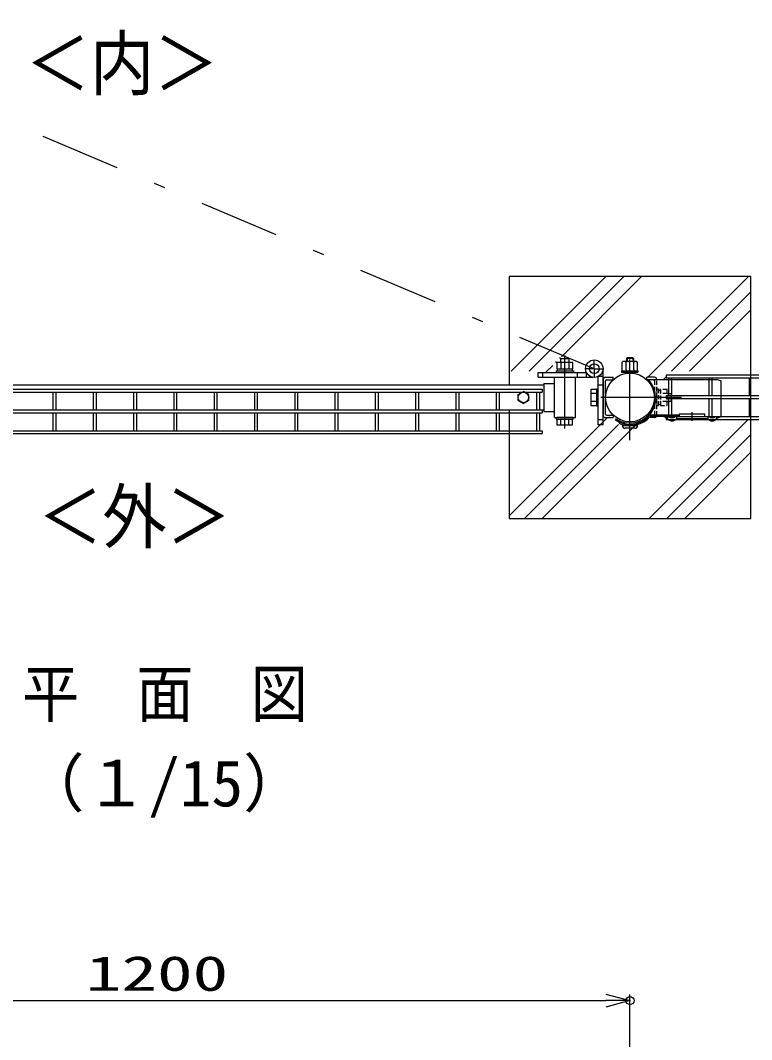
# Model space of a CAD drawing. Units: millimetres, scale not verified. Extents: x -4455 to 4455, y -3150 to 3150.
# Drawn here: x -2487 to -1580, y 1023 to 2287 of the extents above; entities that cross this region are included whole.
import ezdxf
from ezdxf.enums import TextEntityAlignment as Align

# ---------------------------------------------------------------- set-up
doc = ezdxf.new("R2010")
doc.units = ezdxf.units.MM
doc.header["$LTSCALE"] = 20
doc.header["$PDMODE"] = 32
doc.header["$PDSIZE"] = 10
doc.linetypes.add('USER1', pattern=[10.7, 5, -2.5, 0.7, -2.5])
doc.linetypes.add('USER2', pattern=[0.375, 0.25, -0.125])
for name, color, linetype, lineweight in [('0-0_外形線', 7, 'Continuous', 25), ('0-1_寸法線', 4, 'Continuous', 25), ('0-2_0', 3, 'USER2', 25), ('0-4_扉横枠', 7, 'Continuous', 25), ('0-5_軸線', 2, 'USER1', 25), ('0-6_扉縦枠', 7, 'Continuous', 25), ('0-7_丁番', 3, 'Continuous', 25), ('0-9_ハッチング', 4, 'Continuous', 25), ('0-C_1', 7, 'Continuous', 25), ('0-D_継手', 3, 'Continuous', 25), ('0-E_2', 7, 'Continuous', 25), ('1-3_NER', 30, 'Continuous', 25)]:
    doc.layers.add(name, color=color, linetype=linetype, lineweight=lineweight)
doc.layers.add('0-3_DEFPOINTS', color=7, linetype='Continuous')
doc.styles.add('ＭＳ ゴシック', font='')
doc.styles.get('ＭＳ ゴシック').set_extended_font_data('MS Gothic')

# ---------------------------------------------------------------- blocks, each defined once
blk = doc.blocks.new('_Open30')
at = {"layer": '0-2_0', "color": 4, "linetype": 'Continuous'}
blk.add_line((0, 0), (-20, 0), dxfattribs=at)
blk.add_lwpolyline([(-20, 5.36), (0, 0), (-20, -5.36)], dxfattribs=at)

msp = doc.modelspace()

# ---------------------------------------------------------------- linework, layer by layer
at = {"layer": '0-0_外形線'}
for p, q in [((-1880.96, 1969.76), (-1880.96, 1835.26)), ((-1580.96, 1969.76), (-1880.96, 1969.76)), ((-1580.96, 1669.76), (-1580.96, 1969.76)), ((-1837.71, 1837.21), (-1824.71, 1837.21)), ((-1837.71, 1837.21), (-1837.71, 1802.31)), ((-1764.41, 1841.76), (-1764.41, 1797.76)), ((-1761.41, 1844.76), (-1751.94, 1844.76)), ((-1761.21, 1798.96), (-1761.21, 1840.56)), ((-1760.21, 1841.56), (-1751.94, 1841.56)), ((-1751.94, 1841.56), (-1751.94, 1844.76)), ((-1700.52, 1844.76), (-1709.99, 1844.76)), ((-1709.99, 1841.56), (-1709.99, 1844.76)), ((-1706.76, 1841.56), (-1709.99, 1841.56)), ((-1869.61, 1823.51), (-1863.11, 1827.26)), ((-1869.61, 1816.01), (-1869.61, 1823.51)), ((-1856.62, 1823.51), (-1863.11, 1827.26)), ((-1856.62, 1816.01), (-1856.62, 1823.51)), ((-1869.61, 1816.01), (-1863.11, 1812.26)), ((-1856.62, 1816.01), (-1863.11, 1812.26)), ((-1880.96, 1804.26), (-1880.96, 1669.76)), ((-1837.71, 1802.31), (-1824.71, 1802.31)), ((-1760.21, 1797.96), (-1751.94, 1797.96)), ((-1751.94, 1797.96), (-1751.94, 1794.76)), ((-1761.41, 1794.76), (-1751.94, 1794.76)), ((-1700.52, 1794.76), (-1707.2, 1794.76)), ((-1880.96, 1669.76), (-1580.96, 1669.76))]:
    msp.add_line(p, q, dxfattribs=at)
for centre, radius in [((-1730.96, 1819.76), 30.25), ((-1863.11, 1819.76), 6.5)]:
    msp.add_circle(centre, radius, dxfattribs=at)
for centre, radius, start, end in [((-1761.41, 1841.76), 3, 90, 180), ((-1760.21, 1840.56), 1, 90, 180), ((-1700.52, 1841.76), 3, 7.66037, 90), ((-1761.41, 1797.76), 3, 180, 270), ((-1760.21, 1798.96), 1, 180, 270), ((-1700.52, 1797.76), 3, 270, 327.76684)]:
    msp.add_arc(centre, radius, start, end, dxfattribs=at)
at = {"layer": '0-1_寸法線'}
for p, q in [((-1730.96, 591.04), (-1730.96, 1079.2)), ((-2900.96, 1071.7), (-1760.96, 1071.7))]:
    msp.add_line(p, q, dxfattribs=at)
at = {"layer": '0-2_0'}
for p, q in [((-1701.71, 1841.56), (-1706.76, 1841.56)), ((-1700.71, 1840.56), (-1700.71, 1798.96)), ((-1697.52, 1797.76), (-1697.52, 1842.16)), ((-1697.51, 1830.23), (-1695.51, 1830.23)), ((-1697.51, 1830.23), (-1697.51, 1809.23)), ((-1695.51, 1830.23), (-1695.51, 1809.23)), ((-1695.51, 1828.93), (-1693.01, 1828.93)), ((-1685.01, 1824.64), (-1693.01, 1824.64)), ((-1685.01, 1824.73), (-1680.01, 1824.73)), ((-1680.01, 1824.73), (-1680.01, 1814.73)), ((-1695.51, 1809.23), (-1697.51, 1809.23)), ((-1693.01, 1810.53), (-1695.51, 1810.53)), ((-1685.01, 1814.82), (-1693.01, 1814.82)), ((-1693.01, 1809.91), (-1685.01, 1809.91)), ((-1680.01, 1814.73), (-1685.01, 1814.73)), ((-1701.71, 1797.96), (-1709.99, 1797.96)), ((-1709.99, 1797.96), (-1709.99, 1794.76)), ((-1707.2, 1794.76), (-1709.99, 1794.76))]:
    msp.add_line(p, q, dxfattribs=at)
at = {"layer": '0-2_0', "color": 7, "linetype": 'Continuous'}
for p, q in [((-1740.48, 1784.81), (-1721.45, 1784.81)), ((-1724.99, 1781.55), (-1736.94, 1781.55))]:
    msp.add_line(p, q, dxfattribs=at)
at = {"layer": '0-2_0'}
msp.add_lwpolyline([(-1685.01, 1809.91), (-1685.01, 1829.54), (-1693.01, 1829.54), (-1693.01, 1809.91)], dxfattribs=at)
for centre, radius, start, end in [((-1701.71, 1840.56), 1, 0, 90), ((-1701.71, 1798.96), 1, 270, 0), ((-1700.52, 1797.76), 3, 327.72429, 359.96402)]:
    msp.add_arc(centre, radius, start, end, dxfattribs=at)
at = {"layer": '0-2_0', "color": 7, "linetype": 'Continuous'}
for centre, start, end in [((-1736.94, 1785.1), 184.74641, 270), ((-1724.99, 1785.1), 270, 355.25359)]:
    msp.add_arc(centre, 3.56, start, end, dxfattribs=at)
at = {"layer": '0-3_DEFPOINTS'}
msp.add_point((-1730.96, 1071.7), dxfattribs=at)
at = {"layer": '0-4_扉横枠'}
for p, q in [((-2851.71, 1835.26), (-1837.71, 1835.26)), ((-2851.71, 1804.26), (-1837.71, 1804.26))]:
    msp.add_line(p, q, dxfattribs=at)
at = {"layer": '0-5_軸線'}
for p, q in [((-1811.71, 1781.1), (-1811.71, 1871.57)), ((-1730.96, 1766.67), (-1730.96, 1872.85)), ((-1667.15, 1819.76), (-1794.78, 1819.76)), ((-1667.29, 1819.76), (-1794.64, 1819.76))]:
    msp.add_line(p, q, dxfattribs=at)
at = {"layer": '0-6_扉縦枠'}
for p, q in [((-1824.71, 1794.76), (-1824.71, 1844.76)), ((-1824.71, 1844.76), (-1798.71, 1844.76)), ((-1798.71, 1794.76), (-1798.71, 1844.76)), ((-1824.71, 1794.76), (-1798.71, 1794.76))]:
    msp.add_line(p, q, dxfattribs=at)
at = {"layer": '0-7_丁番'}
for p, q in [((-1821.52, 1863.26), (-1821.52, 1855.26)), ((-1801.89, 1863.26), (-1821.52, 1863.26)), ((-1816.61, 1863.26), (-1816.61, 1855.26)), ((-1806.79, 1863.26), (-1806.79, 1855.26)), ((-1801.89, 1855.26), (-1801.89, 1863.26)), ((-1844.97, 1850.76), (-1785.06, 1850.76)), ((-1844.97, 1844.76), (-1844.97, 1850.76)), ((-1822.2, 1850.76), (-1822.2, 1852.76)), ((-1822.2, 1850.76), (-1801.2, 1850.76)), ((-1821.52, 1855.26), (-1801.89, 1855.26)), ((-1820.9, 1852.76), (-1820.9, 1855.26)), ((-1802.5, 1855.26), (-1802.5, 1852.76)), ((-1784.97, 1844.76), (-1784.97, 1850.76)), ((-1764.41, 1845.92), (-1770.41, 1845.92)), ((-1770.41, 1785.92), (-1770.41, 1845.83)), ((-1764.41, 1785.92), (-1764.41, 1853.71)), ((-1844.97, 1844.76), (-1777.18, 1844.76)), ((-1779.41, 1829.54), (-1779.41, 1809.91)), ((-1772.41, 1829.54), (-1779.41, 1829.54)), ((-1772.41, 1824.64), (-1779.41, 1824.64)), ((-1772.41, 1830.23), (-1772.41, 1809.23)), ((-1772.41, 1830.23), (-1770.41, 1830.23)), ((-1772.41, 1814.82), (-1779.41, 1814.82)), ((-1779.41, 1809.91), (-1772.41, 1809.91)), ((-1772.41, 1809.23), (-1770.41, 1809.23)), ((-1822.56, 1794.76), (-1822.56, 1792.76)), ((-1822.56, 1792.76), (-1801.56, 1792.76)), ((-1816.96, 1792.76), (-1816.96, 1785.76)), ((-1807.15, 1792.76), (-1807.15, 1785.76)), ((-1764.41, 1785.92), (-1770.41, 1785.92))]:
    msp.add_line(p, q, dxfattribs=at)
at = {"layer": '0-7_丁番', "color": 2}
for p, q in [((-1775.26, 1855.62), (-1775.26, 1866.38)), ((-1775.45, 1855.44), (-1786.21, 1855.44)), ((-1775.35, 1855.44), (-1775.17, 1855.44)), ((-1775.26, 1855.35), (-1775.26, 1855.53)), ((-1775.26, 1855.26), (-1775.26, 1844.5)), ((-1775.09, 1855.44), (-1764.33, 1855.44))]:
    msp.add_line(p, q, dxfattribs=at)
at = {"layer": '0-7_丁番', "color": 4}
for p, q in [((-1838.97, 1844.76), (-1838.97, 1850.78)), ((-1795.97, 1844.76), (-1795.97, 1850.77)), ((-1764.41, 1834.92), (-1770.41, 1834.92)), ((-1764.41, 1791.92), (-1770.43, 1791.92))]:
    msp.add_line(p, q, dxfattribs=at)
at = {"layer": '0-7_丁番'}
for points in [[(-1816.7, 1863.26), (-1816.7, 1868.26), (-1806.7, 1868.26), (-1806.7, 1863.26)], [(-1822.2, 1852.76), (-1801.2, 1852.76), (-1801.2, 1850.76)], [(-1801.56, 1792.76), (-1801.56, 1794.76), (-1821.87, 1794.76)], [(-1821.87, 1792.76), (-1821.87, 1785.76), (-1802.24, 1785.76), (-1802.24, 1792.76)]]:
    msp.add_lwpolyline(points, dxfattribs=at)
for radius in [10.85, 6.15]:
    msp.add_circle((-1775.27, 1855.44), radius, dxfattribs=at)
at = {"layer": '0-9_ハッチング', "linetype": 'USER1'}
msp.add_line((-1775.26, 1855.26), (-2801.37, 2287.39), dxfattribs=at)
at = {"layer": '0-9_ハッチング'}
for p, q in [((-1816.08, 1870.24), (-1716.56, 1969.76)), ((-1708.98, 1844.76), (-1583.98, 1969.76)), ((-1679.38, 1852.26), (-1580.96, 1950.68)), ((-1657.29, 1852.26), (-1580.96, 1928.58)), ((-1835.56, 1850.76), (-1826.76, 1859.56)), ((-1823.06, 1863.26), (-1821.95, 1864.38)), ((-1818.06, 1868.26), (-1816.96, 1869.36)), ((-1689.48, 1842.16), (-1686.21, 1845.43)), ((-1757.18, 1796.56), (-1756.4, 1797.34)), ((-1880.96, 1672.78), (-1758.98, 1794.76)), ((-1861.88, 1669.76), (-1745.38, 1786.26)), ((-1839.79, 1669.76), (-1720.78, 1788.77)), ((-1742.84, 1788.8), (-1741.62, 1790.03)), ((-1707.2, 1669.76), (-1585.2, 1791.76)), ((-1685.11, 1669.76), (-1580.96, 1773.9)), ((-1663.01, 1669.76), (-1580.96, 1751.81))]:
    msp.add_line(p, q, dxfattribs=at)
for points in [[(-1878.26, 1852.26), (-1847.18, 1883.34), (-1760.76, 1969.76)], [(-1856.16, 1852.26), (-1831.63, 1876.79), (-1738.66, 1969.76)]]:
    msp.add_lwpolyline(points, dxfattribs=at)
at = {"layer": '0-C_1'}
for p, q in [((-1741.51, 1852.79), (-1741.51, 1851.01)), ((-1741.51, 1852.79), (-1721.26, 1852.79)), ((-1741.51, 1851.01), (-1721.26, 1851.01)), ((-1740.64, 1853.04), (-1740.64, 1852.79)), ((-1735.88, 1853.99), (-1735.88, 1852.79)), ((-1726.35, 1854), (-1726.35, 1852.79)), ((-1721.59, 1853.06), (-1721.59, 1852.79)), ((-1721.26, 1852.79), (-1721.26, 1851.01))]:
    msp.add_line(p, q, dxfattribs=at)
at = {"layer": '0-D_継手'}
for p, q in [((-1706.76, 1842.16), (-1622.96, 1842.16)), ((-1706.76, 1840.24), (-1706.76, 1842.16)), ((-1622.96, 1842.16), (-1617.96, 1840.16)), ((-1669.93, 1797.76), (-1706.51, 1797.76)), ((-1669.93, 1796.16), (-1705.9, 1796.16)), ((-1688.82, 1796.16), (-1684.43, 1793.63)), ((-1684.43, 1796.16), (-1684.43, 1793.16)), ((-1682.93, 1796.16), (-1684.43, 1796.16)), ((-1674.93, 1796.16), (-1669.93, 1796.16)), ((-1673.43, 1796.16), (-1673.43, 1793.16)), ((-1669.93, 1799.16), (-1669.93, 1796.16)), ((-1637.93, 1799.16), (-1669.93, 1799.16)), ((-1653.93, 1790.79), (-1653.93, 1801.53)), ((-1637.93, 1796.16), (-1637.93, 1799.16)), ((-1637.93, 1796.16), (-1632.93, 1796.16)), ((-1634.43, 1796.16), (-1634.43, 1793.16)), ((-1624.93, 1796.16), (-1623.43, 1796.16)), ((-1623.43, 1796.16), (-1623.43, 1793.16)), ((-1623.43, 1796.16), (-1623.43, 1793.16)), ((-1748.32, 1793.38), (-1749.23, 1792.07)), ((-1743.17, 1787.12), (-1744.43, 1789.29)), ((-1634.43, 1793.16), (-1673.43, 1793.16))]:
    msp.add_line(p, q, dxfattribs=at)
msp.add_lwpolyline([(-1622.96, 1794.16), (-1617.96, 1796.16), (-1617.96, 1840.16)], dxfattribs=at)
for centre, radius, start, end in [((-1730.96, 1819.76), 31.71, 236.66554, 40.22726), ((-1730.96, 1818.16), 31.85, 235.00001, 0.00001), ((-1730.96, 1818.16), 33.35, 248.52755, 318.72526), ((-1678.93, 1800.63), 6, 228.1895, 311.81051), ((-1628.93, 1800.63), 6, 228.1895, 311.81048), ((-1678.93, 1798.26), 7.5, 222.83331, 317.16533), ((-1628.93, 1798.26), 7.5, 222.83469, 317.16666)]:
    msp.add_arc(centre, radius, start, end, dxfattribs=at)
at = {"layer": '0-E_2'}
for p, q in [((-1739.37, 1864.34), (-1740.64, 1863.6)), ((-1740.64, 1853.04), (-1740.64, 1863.6)), ((-1722.86, 1864.34), (-1739.37, 1864.34)), ((-1735.88, 1853.99), (-1735.88, 1863.6)), ((-1734.45, 1868.73), (-1735.32, 1867.86)), ((-1735.32, 1867.86), (-1735.32, 1864.34)), ((-1726.61, 1867.86), (-1735.32, 1867.86)), ((-1727.48, 1868.73), (-1734.45, 1868.73)), ((-1727.48, 1868.73), (-1726.61, 1867.86)), ((-1726.61, 1867.86), (-1726.61, 1864.34)), ((-1726.35, 1854), (-1726.35, 1863.6)), ((-1722.86, 1864.34), (-1721.59, 1863.6)), ((-1721.59, 1853.06), (-1721.59, 1863.6))]:
    msp.add_line(p, q, dxfattribs=at)
at = {"layer": '0-E_2', "color": 4}
for p, q in [((-1734.45, 1868.73), (-1734.45, 1864.34)), ((-1727.48, 1868.73), (-1727.48, 1864.34))]:
    msp.add_line(p, q, dxfattribs=at)
at = {"layer": '0-E_2'}
for centre, radius, start, end in [((-1739.37, 1855.72), 8.61, 66.12587, 90.00027), ((-1731.12, 1848.6), 15.74, 72.36212, 107.59195), ((-1722.86, 1855.72), 8.61, 90, 113.89252)]:
    msp.add_arc(centre, radius, start, end, dxfattribs=at)
at = {"layer": '1-3_NER'}
for p, q in [((-1220.96, 1847.37), (-1685.96, 1847.37)), ((-1685.96, 1847.37), (-1685.96, 1843.77)), ((-1220.96, 1843.77), (-1685.96, 1843.77)), ((-1682.76, 1821.56), (-1682.76, 1843.77)), ((-1679.16, 1821.56), (-1679.16, 1843.77)), ((-1632.76, 1821.56), (-1632.76, 1843.77)), ((-1629.16, 1821.56), (-1629.16, 1843.77)), ((-1582.76, 1821.56), (-1582.76, 1843.77)), ((-2849.71, 1830.07), (-1839.71, 1830.07)), ((-2849.71, 1826.47), (-1839.71, 1826.47)), ((-2446.51, 1804.26), (-2446.51, 1826.47)), ((-2442.91, 1804.26), (-2442.91, 1826.47)), ((-2396.51, 1804.26), (-2396.51, 1826.47)), ((-2392.91, 1804.26), (-2392.91, 1826.47)), ((-2346.51, 1804.26), (-2346.51, 1826.47)), ((-2342.91, 1804.26), (-2342.91, 1826.47)), ((-2296.51, 1804.26), (-2296.51, 1826.47)), ((-2292.91, 1804.26), (-2292.91, 1826.47)), ((-2246.51, 1804.26), (-2246.51, 1826.47)), ((-2242.91, 1804.26), (-2242.91, 1826.47)), ((-2196.51, 1804.26), (-2196.51, 1826.47)), ((-2192.91, 1804.26), (-2192.91, 1826.47)), ((-2146.51, 1804.26), (-2146.51, 1826.47)), ((-2142.91, 1804.26), (-2142.91, 1826.47)), ((-2096.51, 1804.26), (-2096.51, 1826.47)), ((-2092.91, 1804.26), (-2092.91, 1826.47)), ((-2046.51, 1804.26), (-2046.51, 1826.47)), ((-2042.91, 1804.26), (-2042.91, 1826.47)), ((-1996.51, 1804.26), (-1996.51, 1826.47)), ((-1992.91, 1804.26), (-1992.91, 1826.47)), ((-1946.51, 1804.26), (-1946.51, 1826.47)), ((-1942.91, 1804.26), (-1942.91, 1826.47)), ((-1896.51, 1804.26), (-1896.51, 1826.47)), ((-1892.91, 1804.26), (-1892.91, 1826.47)), ((-1846.51, 1804.26), (-1846.51, 1826.47)), ((-1842.91, 1804.26), (-1842.91, 1826.47)), ((-1839.71, 1830.07), (-1839.71, 1826.47)), ((-1220.96, 1817.96), (-1685.96, 1817.96)), ((-1682.76, 1795.75), (-1682.76, 1817.96)), ((-1679.16, 1795.75), (-1679.16, 1817.96)), ((-1632.76, 1795.75), (-1632.76, 1817.96)), ((-1629.16, 1795.75), (-1629.16, 1817.96)), ((-1582.76, 1795.75), (-1582.76, 1817.96)), ((-2849.71, 1800.66), (-1839.71, 1800.66)), ((-2446.51, 1778.45), (-2446.51, 1800.66)), ((-2442.91, 1778.45), (-2442.91, 1800.66)), ((-2396.51, 1778.45), (-2396.51, 1800.66)), ((-2392.91, 1778.45), (-2392.91, 1800.66)), ((-2346.51, 1778.45), (-2346.51, 1800.66)), ((-2342.91, 1778.45), (-2342.91, 1800.66)), ((-2296.51, 1778.45), (-2296.51, 1800.66)), ((-2292.91, 1778.45), (-2292.91, 1800.66)), ((-2246.51, 1778.45), (-2246.51, 1800.66)), ((-2242.91, 1778.45), (-2242.91, 1800.66)), ((-2196.51, 1778.45), (-2196.51, 1800.66)), ((-2192.91, 1778.45), (-2192.91, 1800.66)), ((-2146.51, 1778.45), (-2146.51, 1800.66)), ((-2142.91, 1778.45), (-2142.91, 1800.66)), ((-2096.51, 1778.45), (-2096.51, 1800.66)), ((-2092.91, 1778.45), (-2092.91, 1800.66)), ((-2046.51, 1778.45), (-2046.51, 1800.66)), ((-2042.91, 1778.45), (-2042.91, 1800.66)), ((-1996.51, 1778.45), (-1996.51, 1800.66)), ((-1992.91, 1778.45), (-1992.91, 1800.66)), ((-1946.51, 1778.45), (-1946.51, 1800.66)), ((-1942.91, 1778.45), (-1942.91, 1800.66)), ((-1896.51, 1778.45), (-1896.51, 1800.66)), ((-1892.91, 1778.45), (-1892.91, 1800.66)), ((-1846.51, 1778.45), (-1846.51, 1800.66)), ((-1842.91, 1778.45), (-1842.91, 1800.66)), ((-1220.96, 1795.75), (-1685.96, 1795.75)), ((-1685.96, 1795.75), (-1685.96, 1792.15)), ((-1220.96, 1792.15), (-1685.96, 1792.15)), ((-2849.71, 1778.45), (-1839.71, 1778.45)), ((-2849.71, 1774.85), (-1839.71, 1774.85)), ((-1839.71, 1778.45), (-1839.71, 1774.85))]:
    msp.add_line(p, q, dxfattribs=at)
for points in [[(-1220.96, 1821.56), (-1685.96, 1821.56), (-1685.96, 1817.96)], [(-2849.71, 1804.26), (-1839.71, 1804.26), (-1839.71, 1800.66)]]:
    msp.add_lwpolyline(points, dxfattribs=at)

# ---------------------------------------------------------------- block references
at = {"layer": '0-1_寸法線', "xscale": 1.5, "yscale": 1.5}
msp.add_blockref('_Open30', (-1730.96, 1071.7), dxfattribs=at)

# ---------------------------------------------------------------- texts
at = {"layer": '0-0_外形線', "style": 'ＭＳ ゴシック', "width": 0.9}
for s, p in [('＜内＞', (-2480.71, 2182.11)), ('＜外＞', (-2465.28, 1620.05))]:
    msp.add_text(s, height=64.96, dxfattribs=at).set_placement(p, align=Align.BOTTOM_LEFT)
at = {"layer": '0-1_寸法線', "color": 2, "style": 'ＭＳ ゴシック', "width": 1.5}
msp.add_text('1200', height=43.26, dxfattribs=at).set_placement((-2405.96, 1070.87), align=Align.BOTTOM_LEFT)
at = {"layer": '0-C_1', "style": 'ＭＳ ゴシック', "width": 0.9}
msp.add_text('平\u3000面\u3000図', height=57.77, dxfattribs=at).set_placement((-2485.16, 1406.01), align=Align.BOTTOM_LEFT)
at = {"layer": '0-C_1', "style": 'ＭＳ ゴシック'}
msp.add_text('（１/15）', height=57.77, dxfattribs=at).set_placement((-2486.37, 1295.21), align=Align.BOTTOM_LEFT)

doc.saveas('drawing.dxf')
